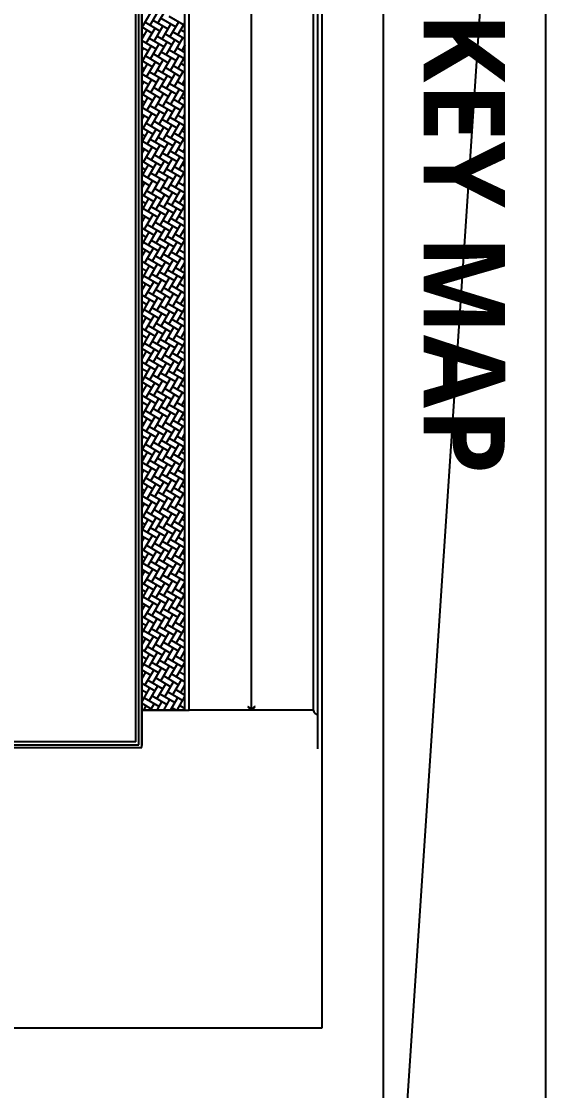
# Model space of a CAD drawing. Header units: millimetres. Extents: x 0 to 356400, y 0 to 68257.
# Drawn here: x 111755 to 113208, y 2528 to 5490 of the extents above; entities that cross this region are included whole.
import ezdxf
from ezdxf.enums import TextEntityAlignment as Align

# ---------------------------------------------------------------- set-up
doc = ezdxf.new("R2010")
doc.units = ezdxf.units.MM
doc.header["$LTSCALE"] = 75
doc.layers.add('8', color=8, linetype='Continuous')
doc.layers.add('A-ANNO-TITL', color=7, linetype='Continuous')
doc.layers.add('G(그리드1)', color=185, linetype='Continuous', plot=False)
doc.styles.add('SH_대대리576', font='')
doc.styles.get('SH_대대리576').set_extended_font_data('NanumGothic', bold=True)

# ---------------------------------------------------------------- blocks, each defined once
blk = doc.blocks.new('G$C7369CDF7')
at = {"layer": '8'}
for p, q in [((116630, 85650), (1230, 85650)), ((96957, 85650), (14330, 85650)), ((97325, 85350), (14330, 85350)), ((94930, 85350), (94930, 85350)), ((116630, 11558), (116630, 85650)), ((94630, 85050), (14630, 85050)), ((94630, 85050), (94630, 76450)), ((94630, 80750), (14630, 80750)), ((94417, 81002), (94379, 80969)), ((94379, 80969), (94565, 80750)), ((94565, 80750), (94379, 80531)), ((94630, 80750), (94417, 81002)), ((94417, 80498), (94630, 80750)), ((94379, 80531), (94417, 80498)), ((94630, 76450), (9330, 76450)), ((94630, 76150), (94630, 76450)), ((94630, 76150), (9330, 76150)), ((94630, 76150), (9330, 76150)), ((46571, 75028), (47178, 76063)), ((48011, 75111), (46976, 75718)), ((47868, 75659), (47030, 76150)), ((47523, 75861), (47693, 76150)), ((47666, 75314), (48156, 76150)), ((47809, 74766), (48416, 75801)), ((49106, 75397), (48071, 76004)), ((48963, 75944), (48612, 76150)), ((48618, 76147), (48620, 76150)), ((48761, 75599), (49084, 76150)), ((48904, 75052), (49510, 76087)), ((49047, 74504), (49653, 75540)), ((50344, 75135), (49308, 75742)), ((50201, 75683), (49403, 76150)), ((49856, 75885), (50011, 76150)), ((49998, 75338), (50475, 76150)), ((50141, 74790), (50748, 75825)), ((51438, 75421), (50403, 76028)), ((51295, 75968), (50985, 76150)), ((51093, 75623), (51402, 76150)), ((51236, 75076), (51843, 76111)), ((51379, 74528), (51986, 75564)), ((52676, 75159), (51640, 75766)), ((52533, 75707), (51776, 76150)), ((52188, 75909), (52329, 76150)), ((52331, 75361), (52793, 76150)), ((52474, 74814), (53080, 75849)), ((53770, 75445), (52735, 76052)), ((53628, 75992), (53358, 76150)), ((53425, 75647), (53720, 76150)), ((53568, 75100), (54175, 76135)), ((53711, 74552), (54318, 75588)), ((55008, 75183), (53973, 75790)), ((54865, 75731), (54150, 76150)), ((54520, 75933), (54647, 76150)), ((54663, 75385), (55111, 76150)), ((54806, 74838), (55413, 75873)), ((56103, 75469), (55067, 76076)), ((55960, 76016), (55732, 76150)), ((55758, 75671), (56038, 76150)), ((55900, 75124), (56502, 76150)), ((56043, 74576), (56650, 75612)), ((57340, 75207), (56305, 75814)), ((57197, 75755), (56523, 76150)), ((56852, 75957), (56966, 76150)), ((56995, 75409), (57429, 76150)), ((57138, 74862), (57745, 75897)), ((58435, 75493), (57400, 76100)), ((58578, 74945), (57543, 75552)), ((58090, 75695), (58357, 76150)), ((58292, 76040), (58105, 76150)), ((58233, 75148), (58820, 76150)), ((58376, 74600), (58982, 75636)), ((59673, 75231), (58637, 75838)), ((59530, 75778), (58896, 76150)), ((59185, 75981), (59284, 76150)), ((59327, 75433), (59747, 76150)), ((59470, 74886), (60077, 75921)), ((60767, 75517), (59732, 76124)), ((60910, 74969), (59875, 75576)), ((60422, 75719), (60675, 76150)), ((60624, 76064), (60478, 76150)), ((60565, 75172), (61138, 76150)), ((60708, 74624), (61315, 75660)), ((62005, 75255), (60970, 75862)), ((61862, 75802), (61269, 76150)), ((61517, 76005), (61602, 76150)), ((61660, 75457), (62066, 76150)), ((61803, 74910), (62409, 75945)), ((63100, 75541), (62064, 76148)), ((63242, 74993), (62207, 75600)), ((62754, 75743), (62993, 76150)), ((62957, 76088), (62851, 76150)), ((62897, 75196), (63457, 76150)), ((63040, 74648), (63647, 75684)), ((64337, 75279), (63302, 75886)), ((64194, 75826), (63642, 76150)), ((63849, 76029), (63920, 76150)), ((63992, 75481), (64384, 76150)), ((64135, 74934), (64742, 75969)), ((65432, 75565), (64433, 76150)), ((65575, 75017), (64539, 75624)), ((65087, 75767), (65311, 76150)), ((65289, 76112), (65224, 76150)), ((65230, 75220), (65775, 76150)), ((65372, 74672), (65979, 75708)), ((66669, 75303), (65634, 75910)), ((66526, 75850), (66015, 76150)), ((66181, 76053), (66238, 76150)), ((66324, 75505), (66702, 76150)), ((66467, 74958), (67074, 75993)), ((67764, 75589), (66806, 76150)), ((67907, 75041), (66872, 75648)), ((67419, 75791), (67629, 76150)), ((67562, 75244), (68093, 76150)), ((67621, 76136), (67597, 76150)), ((67705, 74696), (68311, 75732)), ((69002, 75327), (67966, 75934)), ((68859, 75874), (68388, 76150)), ((68514, 76077), (68557, 76150)), ((68656, 75529), (69020, 76150)), ((68799, 74982), (69406, 76017)), ((70096, 75613), (69180, 76150)), ((70239, 75065), (69204, 75672)), ((69751, 75815), (69948, 76150)), ((69894, 75268), (70411, 76150)), ((70037, 74720), (70644, 75756)), ((71334, 75351), (70299, 75958)), ((71191, 75898), (70762, 76150)), ((70846, 76101), (70875, 76150)), ((70989, 75553), (71338, 76150)), ((71132, 75006), (71738, 76041)), ((72571, 75089), (71536, 75696)), ((72429, 75637), (71553, 76150)), ((72083, 75839), (72266, 76150)), ((72226, 75292), (72729, 76150)), ((72369, 74744), (72976, 75779)), ((73666, 75375), (72631, 75982)), ((73523, 75922), (73135, 76150)), ((73178, 76125), (73193, 76150)), ((73321, 75577), (73657, 76150)), ((73464, 75030), (74071, 76065)), ((74904, 75113), (73868, 75720)), ((74761, 75661), (73926, 76150)), ((74416, 75863), (74584, 76150)), ((74559, 75316), (75048, 76150)), ((74701, 74768), (75308, 75803)), ((75998, 75399), (74963, 76006)), ((75856, 75946), (75508, 76150)), ((75510, 76149), (75511, 76150)), ((75653, 75601), (75975, 76150)), ((75796, 75054), (76403, 76089)), ((75939, 74506), (76546, 75542)), ((77236, 75137), (76201, 75744)), ((77093, 75685), (76299, 76150)), ((76748, 75887), (76902, 76150)), ((76891, 75339), (77366, 76150)), ((77034, 74792), (77640, 75827)), ((78331, 75423), (77295, 76030)), ((78188, 75970), (77881, 76150)), ((77986, 75625), (78293, 76150)), ((78128, 75078), (78735, 76113)), ((78271, 74530), (78878, 75566)), ((79568, 75161), (78533, 75768)), ((79425, 75709), (78672, 76150)), ((79080, 75911), (79220, 76150)), ((79223, 75363), (79684, 76150)), ((79366, 74816), (79973, 75851)), ((80663, 75447), (79628, 76054)), ((80520, 75994), (80254, 76150)), ((80318, 75649), (80611, 76150)), ((80461, 75102), (81067, 76137)), ((80603, 74554), (81210, 75590)), ((81900, 75185), (80865, 75792)), ((81758, 75733), (81045, 76150)), ((81412, 75935), (81539, 76150)), ((81555, 75387), (82002, 76150)), ((81698, 74840), (82305, 75875)), ((82995, 75471), (81960, 76078)), ((83138, 74923), (82103, 75530)), ((82852, 76018), (82627, 76150)), ((82650, 75673), (82930, 76150)), ((82793, 75126), (83393, 76150)), ((82936, 74578), (83542, 75614)), ((84233, 75209), (83197, 75816)), ((84090, 75757), (83418, 76150)), ((83745, 75959), (83857, 76150)), ((83888, 75411), (84320, 76150)), ((84030, 74864), (84637, 75899)), ((85327, 75495), (84292, 76102)), ((85470, 74947), (84435, 75554)), ((84982, 75697), (85248, 76150)), ((85185, 76042), (85001, 76150)), ((85125, 75150), (85711, 76150)), ((85268, 74602), (85875, 75638)), ((86565, 75233), (85530, 75840)), ((86422, 75780), (85792, 76150)), ((86077, 75983), (86175, 76150)), ((86220, 75435), (86639, 76150)), ((86363, 74888), (86969, 75923)), ((87660, 75519), (86624, 76126)), ((87802, 74971), (86767, 75578)), ((87315, 75721), (87566, 76150)), ((87517, 76066), (87374, 76150)), ((87457, 75174), (88030, 76150)), ((87600, 74626), (88207, 75662)), ((88897, 75257), (87862, 75864)), ((88754, 75804), (88165, 76150)), ((88409, 76007), (88493, 76150)), ((88552, 75459), (88957, 76150)), ((88695, 74912), (89302, 75947)), ((89992, 75543), (88957, 76150)), ((90135, 74995), (89099, 75602)), ((89647, 75745), (89884, 76150)), ((89849, 76090), (89747, 76150)), ((89790, 75198), (90348, 76150)), ((89932, 74650), (90539, 75686)), ((91229, 75281), (90194, 75888)), ((91087, 75828), (90538, 76150)), ((90742, 76031), (90811, 76150)), ((90884, 75483), (91275, 76150)), ((91027, 74936), (91634, 75971)), ((92324, 75567), (91329, 76150)), ((92467, 75019), (91432, 75626)), ((91979, 75769), (92202, 76150)), ((92181, 76114), (92120, 76150)), ((92122, 75222), (92666, 76150)), ((92265, 74674), (92872, 75710)), ((93562, 75305), (92526, 75912)), ((93419, 75852), (92911, 76150)), ((93074, 76055), (93130, 76150)), ((93217, 75507), (93593, 76150)), ((93359, 74960), (93966, 75995)), ((94630, 75606), (93702, 76150)), ((94630, 75142), (93764, 75650)), ((94311, 75793), (94521, 76150)), ((94454, 75246), (94630, 75546)), ((94514, 76138), (94493, 76150)), ((94630, 76150), (94630, 73150)), ((94630, 73150), (94630, 76150)), ((47059, 74278), (46024, 74885)), ((46714, 74481), (47321, 75516)), ((46857, 73933), (47464, 74968)), ((48154, 74564), (47119, 75171)), ((47952, 74219), (48559, 75254)), ((49249, 74850), (48214, 75456)), ((49392, 74302), (48356, 74909)), ((49189, 73957), (49796, 74992)), ((50486, 74588), (49451, 75195)), ((50284, 74243), (50891, 75278)), ((51581, 74874), (50546, 75480)), ((51724, 74326), (50689, 74933)), ((51522, 73981), (52128, 75016)), ((52819, 74612), (51783, 75219)), ((52616, 74267), (53223, 75302)), ((53913, 74898), (52878, 75504)), ((54056, 74350), (53021, 74957)), ((53854, 74005), (54461, 75040)), ((55151, 74636), (54116, 75243)), ((54949, 74291), (55555, 75326)), ((56246, 74921), (55210, 75528)), ((56388, 74374), (55353, 74981)), ((56186, 74029), (56793, 75064)), ((57483, 74660), (56448, 75267)), ((57281, 74315), (57888, 75350)), ((57424, 73767), (58030, 74803)), ((58721, 74398), (57685, 75005)), ((58518, 74053), (59125, 75088)), ((59815, 74684), (58780, 75291)), ((59613, 74339), (60220, 75374)), ((59756, 73791), (60363, 74827)), ((61053, 74422), (60018, 75029)), ((60851, 74077), (61457, 75112)), ((62148, 74708), (61112, 75315)), ((61945, 74363), (62552, 75398)), ((62088, 73815), (62695, 74851)), ((63385, 74446), (62350, 75053)), ((63183, 74101), (63790, 75136)), ((64480, 74732), (63445, 75338)), ((64623, 74184), (63587, 74791)), ((64278, 74387), (64884, 75422)), ((64420, 73839), (65027, 74875)), ((65717, 74470), (64682, 75077)), ((65515, 74125), (66122, 75160)), ((66812, 74756), (65777, 75362)), ((66955, 74208), (65920, 74815)), ((66610, 74411), (67217, 75446)), ((66753, 73863), (67360, 74899)), ((68050, 74494), (67014, 75101)), ((67847, 74149), (68454, 75184)), ((69144, 74780), (68109, 75386)), ((69287, 74232), (68252, 74839)), ((68942, 74435), (69549, 75470)), ((69085, 73887), (69692, 74922)), ((70382, 74518), (69347, 75125)), ((70180, 74173), (70786, 75208)), ((71477, 74804), (70441, 75410)), ((71619, 74256), (70584, 74863)), ((71274, 74459), (71881, 75494)), ((71417, 73911), (72024, 74946)), ((72714, 74542), (71679, 75149)), ((72512, 74197), (73119, 75232)), ((73809, 74828), (72774, 75434)), ((73952, 74280), (72916, 74887)), ((73607, 74483), (74213, 75518)), ((73749, 73935), (74356, 74970)), ((75046, 74566), (74011, 75173)), ((74844, 74221), (75451, 75256)), ((76141, 74852), (75106, 75458)), ((76284, 74304), (75249, 74911)), ((76082, 73959), (76689, 74994)), ((77379, 74590), (76343, 75197)), ((77176, 74245), (77783, 75280)), ((78473, 74876), (77438, 75482)), ((78616, 74328), (77581, 74935)), ((78414, 73983), (79021, 75018)), ((79711, 74614), (78676, 75221)), ((79509, 74269), (80116, 75304)), ((80806, 74900), (79770, 75506)), ((80949, 74352), (79913, 74959)), ((80746, 74007), (81353, 75042)), ((82043, 74638), (81008, 75245)), ((81841, 74293), (82448, 75328)), ((83281, 74376), (82246, 74983)), ((83079, 74031), (83685, 75066)), ((84375, 74662), (83340, 75269)), ((84173, 74317), (84780, 75352)), ((84316, 73769), (84923, 74805)), ((85613, 74400), (84578, 75007)), ((85411, 74055), (86018, 75090)), ((86708, 74686), (85672, 75293)), ((86505, 74341), (87112, 75376)), ((86648, 73793), (87255, 74829)), ((87945, 74424), (86910, 75031)), ((87743, 74079), (88350, 75114)), ((89040, 74710), (88005, 75317)), ((88838, 74365), (89445, 75400)), ((88981, 73817), (89587, 74853)), ((90278, 74448), (89242, 75055)), ((90075, 74103), (90682, 75138)), ((91372, 74734), (90337, 75340)), ((91515, 74186), (90480, 74793)), ((91170, 74389), (91777, 75424)), ((91313, 73841), (91920, 74877)), ((92610, 74472), (91575, 75079)), ((92408, 74127), (93014, 75162)), ((93705, 74758), (92669, 75364)), ((93847, 74210), (92812, 74817)), ((93502, 74413), (94109, 75448)), ((93645, 73865), (94252, 74901)), ((94630, 74679), (93907, 75103)), ((47202, 73731), (46167, 74338)), ((47000, 73386), (47607, 74421)), ((48297, 74017), (47262, 74623)), ((48440, 73469), (47404, 74076)), ((48095, 73671), (48701, 74707)), ((48253, 73150), (48844, 74159)), ((49534, 73755), (48499, 74362)), ((49332, 73410), (49939, 74445)), ((50629, 74041), (49594, 74647)), ((50772, 73493), (49737, 74100)), ((50427, 73695), (51034, 74731)), ((50571, 73150), (51177, 74183)), ((51867, 73779), (50831, 74386)), ((51664, 73434), (52271, 74469)), ((52961, 74064), (51926, 74671)), ((53104, 73517), (52069, 74124)), ((52759, 73719), (53366, 74755)), ((52902, 73172), (53509, 74207)), ((54199, 73803), (53164, 74410)), ((53997, 73458), (54604, 74493)), ((55294, 74088), (54258, 74695)), ((55437, 73541), (54401, 74148)), ((55091, 73743), (55698, 74779)), ((55234, 73196), (55841, 74231)), ((56531, 73827), (55496, 74434)), ((56329, 73482), (56936, 74517)), ((57626, 74112), (56591, 74719)), ((57769, 73565), (56733, 74172)), ((57567, 73220), (58173, 74255)), ((58863, 73851), (57828, 74458)), ((58661, 73506), (59268, 74541)), ((59958, 74136), (58923, 74743)), ((60101, 73589), (59066, 74196)), ((59899, 73244), (60506, 74279)), ((61196, 73875), (60160, 74482)), ((60993, 73530), (61600, 74565)), ((62290, 74160), (61255, 74767)), ((62433, 73613), (61398, 74220)), ((62231, 73268), (62838, 74303)), ((63528, 73899), (62493, 74505)), ((63326, 73554), (63933, 74589)), ((64766, 73637), (63730, 74244)), ((64563, 73292), (65170, 74327)), ((65860, 73923), (64825, 74529)), ((65658, 73578), (66265, 74613)), ((65871, 73150), (66408, 74065)), ((67098, 73661), (66063, 74268)), ((66896, 73316), (67502, 74351)), ((68193, 73947), (67157, 74553)), ((67990, 73602), (68597, 74637)), ((68189, 73150), (68740, 74089)), ((69430, 73685), (68395, 74292)), ((69228, 73340), (69835, 74375)), ((70525, 73971), (69490, 74577)), ((70323, 73626), (70929, 74661)), ((70507, 73150), (71072, 74113)), ((71762, 73709), (70727, 74316)), ((71560, 73364), (72167, 74399)), ((72857, 73995), (71822, 74601)), ((73000, 73447), (71965, 74054)), ((72655, 73649), (73262, 74685)), ((72826, 73150), (73404, 74137)), ((74095, 73733), (73059, 74340)), ((73892, 73388), (74499, 74423)), ((75189, 74019), (74154, 74625)), ((75332, 73471), (74297, 74078)), ((74987, 73673), (75594, 74709)), ((75144, 73150), (75737, 74161)), ((76427, 73757), (75392, 74364)), ((76225, 73412), (76831, 74447)), ((77522, 74043), (76486, 74649)), ((77664, 73495), (76629, 74102)), ((77319, 73697), (77926, 74733)), ((77462, 73150), (78069, 74185)), ((78759, 73781), (77724, 74388)), ((78557, 73436), (79164, 74471)), ((79854, 74066), (78819, 74673)), ((79997, 73519), (78961, 74126)), ((79652, 73721), (80258, 74757)), ((79794, 73174), (80401, 74209)), ((81091, 73805), (80056, 74412)), ((80889, 73460), (81496, 74495)), ((82186, 74090), (81151, 74697)), ((82329, 73543), (81294, 74150)), ((81984, 73745), (82591, 74781)), ((82127, 73198), (82733, 74233)), ((83424, 73829), (82388, 74436)), ((83221, 73484), (83828, 74519)), ((84518, 74114), (83483, 74721)), ((84661, 73567), (83626, 74174)), ((84459, 73222), (85066, 74257)), ((85756, 73853), (84721, 74460)), ((85554, 73508), (86160, 74543)), ((86851, 74138), (85815, 74745)), ((86993, 73591), (85958, 74198)), ((86791, 73246), (87398, 74281)), ((88088, 73877), (87053, 74484)), ((87886, 73532), (88493, 74567)), ((89183, 74162), (88148, 74769)), ((89326, 73615), (88290, 74222)), ((89123, 73270), (89730, 74305)), ((90420, 73901), (89385, 74507)), ((90218, 73556), (90825, 74591)), ((91658, 73639), (90623, 74246)), ((91456, 73294), (92062, 74329)), ((92753, 73925), (91717, 74531)), ((92550, 73580), (93157, 74615)), ((92762, 73150), (93300, 74067)), ((93990, 73663), (92955, 74270)), ((93788, 73318), (94395, 74353)), ((94630, 74215), (94050, 74555)), ((94597, 74698), (94630, 74755)), ((47345, 73184), (46310, 73790)), ((47325, 73150), (47750, 73874)), ((48193, 73150), (47547, 73529)), ((47789, 73150), (47892, 73326)), ((49677, 73208), (48642, 73814)), ((48716, 73150), (48987, 73612)), ((49644, 73150), (50082, 73898)), ((50566, 73150), (49880, 73553)), ((50107, 73150), (50225, 73350)), ((52010, 73231), (50974, 73838)), ((51035, 73150), (51319, 73636)), ((51962, 73150), (52414, 73922)), ((52940, 73150), (52212, 73577)), ((52425, 73150), (52557, 73374)), ((54342, 73255), (53307, 73862)), ((53353, 73150), (53652, 73660)), ((53731, 73150), (53449, 73315)), ((54280, 73150), (54746, 73946)), ((55313, 73150), (54544, 73601)), ((54744, 73150), (54889, 73398)), ((56674, 73279), (55639, 73886)), ((55671, 73150), (55984, 73684)), ((56104, 73150), (55782, 73339)), ((56598, 73150), (57079, 73970)), ((57686, 73150), (56876, 73625)), ((57062, 73150), (57221, 73422)), ((59006, 73303), (57971, 73910)), ((57989, 73150), (58316, 73708)), ((58477, 73150), (58114, 73363)), ((58916, 73150), (59411, 73994)), ((60059, 73150), (59209, 73648)), ((59380, 73150), (59554, 73446)), ((61339, 73327), (60303, 73934)), ((60307, 73150), (60648, 73732)), ((60850, 73150), (60446, 73387)), ((61235, 73150), (61743, 74018)), ((62432, 73150), (61541, 73672)), ((61698, 73150), (61886, 73470)), ((62626, 73150), (62981, 73756)), ((63671, 73351), (62636, 73958)), ((63223, 73150), (62778, 73411)), ((63553, 73150), (64075, 74042)), ((64805, 73150), (63873, 73696)), ((64016, 73150), (64218, 73494)), ((64944, 73150), (65313, 73780)), ((66003, 73375), (64968, 73982)), ((65596, 73150), (65111, 73435)), ((67179, 73150), (66205, 73720)), ((66335, 73150), (66550, 73518)), ((67262, 73150), (67645, 73804)), ((68335, 73399), (67300, 74006)), ((67970, 73150), (67443, 73459)), ((69552, 73150), (68538, 73744)), ((68653, 73150), (68883, 73542)), ((69580, 73150), (69977, 73828)), ((70668, 73423), (69632, 74030)), ((70343, 73150), (69775, 73483)), ((71905, 73162), (70870, 73768)), ((70971, 73150), (71215, 73566)), ((71898, 73150), (72310, 73852)), ((72716, 73150), (72107, 73507)), ((74237, 73186), (73202, 73792)), ((73289, 73150), (73547, 73590)), ((74217, 73150), (74642, 73876)), ((75089, 73150), (74440, 73531)), ((74680, 73150), (74785, 73328)), ((76570, 73210), (75534, 73816)), ((75608, 73150), (75879, 73614)), ((76535, 73150), (76974, 73900)), ((77462, 73150), (76772, 73555)), ((76998, 73150), (77117, 73352)), ((78902, 73233), (77867, 73840)), ((77926, 73150), (78212, 73638)), ((78853, 73150), (79306, 73924)), ((79835, 73150), (79104, 73579)), ((79317, 73150), (79449, 73376)), ((81234, 73257), (80199, 73864)), ((80244, 73150), (80544, 73662)), ((80626, 73150), (80342, 73317)), ((81171, 73150), (81639, 73948)), ((82209, 73150), (81436, 73603)), ((81635, 73150), (81782, 73400)), ((83566, 73281), (82531, 73888)), ((82562, 73150), (82876, 73686)), ((83000, 73150), (82674, 73341)), ((83489, 73150), (83971, 73972)), ((84582, 73150), (83769, 73627)), ((83953, 73150), (84114, 73424)), ((85899, 73305), (84863, 73912)), ((84880, 73150), (85209, 73710)), ((85373, 73150), (85006, 73365)), ((85808, 73150), (86303, 73996)), ((86955, 73150), (86101, 73650)), ((86271, 73150), (86446, 73448)), ((88231, 73329), (87196, 73936)), ((87199, 73150), (87541, 73734)), ((87746, 73150), (87339, 73389)), ((88126, 73150), (88635, 74020)), ((89328, 73150), (88433, 73674)), ((88589, 73150), (88778, 73472)), ((89517, 73150), (89873, 73758)), ((90563, 73353), (89528, 73960)), ((90119, 73150), (89671, 73413)), ((90444, 73150), (90968, 74044)), ((91701, 73150), (90765, 73698)), ((90908, 73150), (91111, 73496)), ((91835, 73150), (92205, 73782)), ((92895, 73377), (91860, 73984)), ((92492, 73150), (92003, 73437)), ((94074, 73150), (93098, 73722)), ((93226, 73150), (93443, 73520)), ((94153, 73150), (94538, 73806)), ((94630, 73751), (94192, 74008)), ((94630, 73288), (94335, 73461)), ((97230, 73150), (6530, 73150)), ((6530, 73150), (97074, 73150)), ((97030, 72950), (6530, 72950)), ((6830, 73150), (94630, 73150)), ((96830, 72750), (29430, 72750)), ((48984, 73150), (48785, 73267)), ((51358, 73150), (51117, 73291)), ((58453, 73150), (58459, 73161)), ((60771, 73150), (60791, 73185)), ((63089, 73150), (63123, 73209)), ((65407, 73150), (65456, 73232)), ((66388, 73150), (66348, 73173)), ((67726, 73150), (67788, 73256)), ((68761, 73150), (68680, 73197)), ((70044, 73150), (70120, 73280)), ((71134, 73150), (71013, 73221)), ((72362, 73150), (72453, 73304)), ((73507, 73150), (73345, 73245)), ((75880, 73150), (75677, 73269)), ((78253, 73150), (78009, 73293)), ((85344, 73150), (85351, 73163)), ((87662, 73150), (87684, 73187)), ((89980, 73150), (90016, 73210)), ((90910, 73150), (90908, 73151)), ((92299, 73150), (92348, 73234)), ((93283, 73150), (93241, 73175)), ((94617, 73150), (94630, 73173)), ((96830, 72750), (96830, 57850)), ((97030, 58050), (97030, 72950)), ((97230, 58050), (97230, 73150))]:
    blk.add_line(p, q, dxfattribs=at)
blk.add_arc((94630, 85350), 300, 270, 0, dxfattribs=at)
for points in [[(94379, 80969), (94417, 81002), (94565, 80750), (94630, 80750)], [(94565, 80750), (94630, 80750), (94379, 80531), (94417, 80498)]]:
    blk.add_solid(points, dxfattribs=at)

msp = doc.modelspace()

# ---------------------------------------------------------------- linework, layer by layer
for p, q in [((112757.6, 8250), (112757.6, 1500)), ((113207.6, 8250), (113207.6, 1500))]:
    msp.add_line(p, q)
at = {"layer": 'G(그리드1)'}
msp.add_line((113207.6, 8250), (112757.6, 1500), dxfattribs=at)

# ---------------------------------------------------------------- block references
at = {"xscale": 0.04000000000000001, "yscale": 0.04000000000000001, "zscale": 0.04000000000000001, "rotation": 270}
msp.add_blockref('G$C7369CDF7', (109162.2, 7367.1), dxfattribs=at)

# ---------------------------------------------------------------- texts
at = {"layer": 'A-ANNO-TITL', "style": 'SH_대대리576'}
msp.add_text('KEY MAP', height=225, rotation=270, dxfattribs=at).set_placement((112982.6, 4875), align=Align.MIDDLE)

doc.saveas('drawing.dxf')
